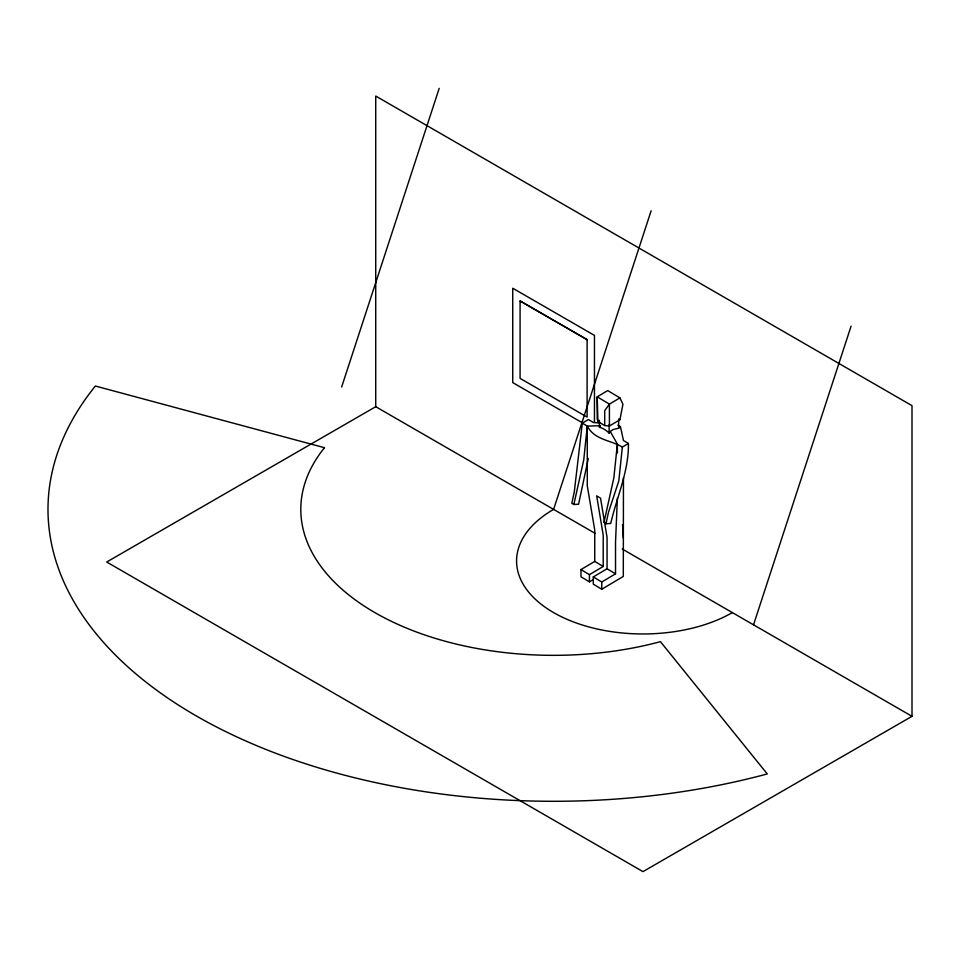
<?xml version="1.0" encoding="UTF-8"?>
<svg xmlns="http://www.w3.org/2000/svg" width="960" height="960" viewBox="0 0 960 960"><rect width="100%" height="100%" fill="white"/><g stroke="black" fill="none" stroke-linecap="round" stroke-linejoin="round"><path stroke-width="1.44" d="M593.244 579.612L589.44 581.868L589.44 574.656L603.216 566.472L603.216 535.116L596.688 495.864L600.54 498.156L607.056 537.408L607.056 568.776L593.292 576.948L593.292 584.16L601.752 589.236L623.292 576.444L623.46 477.708M599.172 422.964L593.364 422.508L588.408 419.532L582.324 423.144L574.296 491.892L571.812 503.28L573.852 504.504L578.58 504.228L588.3 458.472M582.324 423.144L587.28 426.12L583.74 459.948L573.852 504.504M620.436 426.66L618.66 428.244L613.26 429.48L610.26 431.46L617.376 444.12L613.836 477.96L603.948 522.504L605.988 523.728L610.716 523.452C616.884 496.884 628.848 471.312 628.416 443.472L623.46 440.508L620.436 426.66L617.868 425.124M628.416 443.472L622.344 447.084L618.804 480.924L608.472 512.328L605.988 523.728M619.92 419.748L622.944 404.244L619.92 397.884L607.716 390.588L597.216 396.816L597.216 418.692L597.924 421.5L604.704 425.556L609.408 425.988L619.92 419.748L618.66 419.004M341.64 387.012L439.188 88.368M651.144 210.744L553.596 509.388A126.396 72.972 0 0 0 553.596 612.588A126.396 72.972 0 0 0 732.348 612.588M753.528 624.816L851.076 326.172M610.26 431.46L609.12 433.044A23.868 13.536 60.9 0 0 599.424 427.248L600.552 425.664L587.28 426.12L587.28 485.796L594.744 530.04L594.744 561.408L603.216 566.472M619.92 397.884L609.408 404.124L604.704 410.64L604.704 425.556M589.44 581.868L580.968 576.804L580.968 569.58L594.744 561.408M601.752 589.236L601.752 582.012L615.528 573.84L615.528 542.472L617.376 498.048M375.732 406.704L106.704 562.02L642.972 871.632L912 716.316L912 405.66L375.732 96.048L375.732 406.704L595.176 533.388M622.344 447.084C610.272 439.836 594.768 440.172 587.28 426.12M520.08 300.984L587.112 339.684M582.78 423.036L512.736 382.596L512.736 288.216L594.456 335.4L594.456 422.292M622.248 549.024L912 716.316M607.056 568.776L615.528 573.84M580.968 569.58L589.44 574.656M593.292 576.948L601.752 582.012M622.56 524.616L623.292 537.864M618.66 420.324L618.66 428.244M617.376 444.12L617.376 452.916M609.408 425.988L609.408 404.124L597.216 396.816L597.924 421.5M609.12 424.668L609.12 433.044M599.424 420.264L599.424 427.248M324.48 447.708L95.364 386.028A505.596 291.9 0 0 0 196.08 715.8A505.596 291.9 0 0 0 767.268 773.94L660.432 641.664A252.804 145.956 0 0 1 374.844 612.588A252.804 145.956 0 0 1 324.48 447.708M587.112 339.612L520.08 300.912L520.08 378.384L587.112 417.084L587.112 339.612"/></g></svg>
